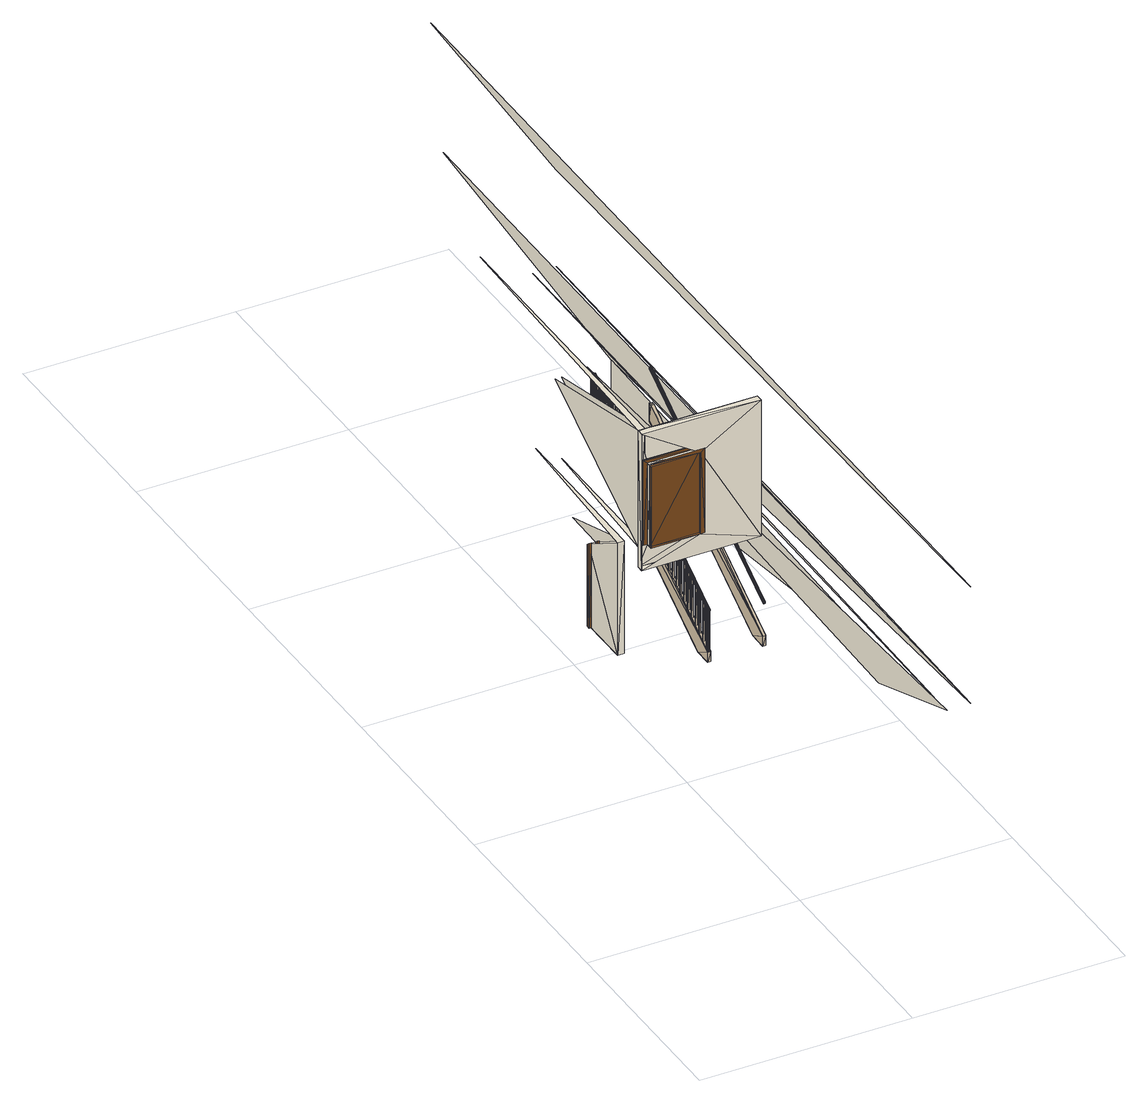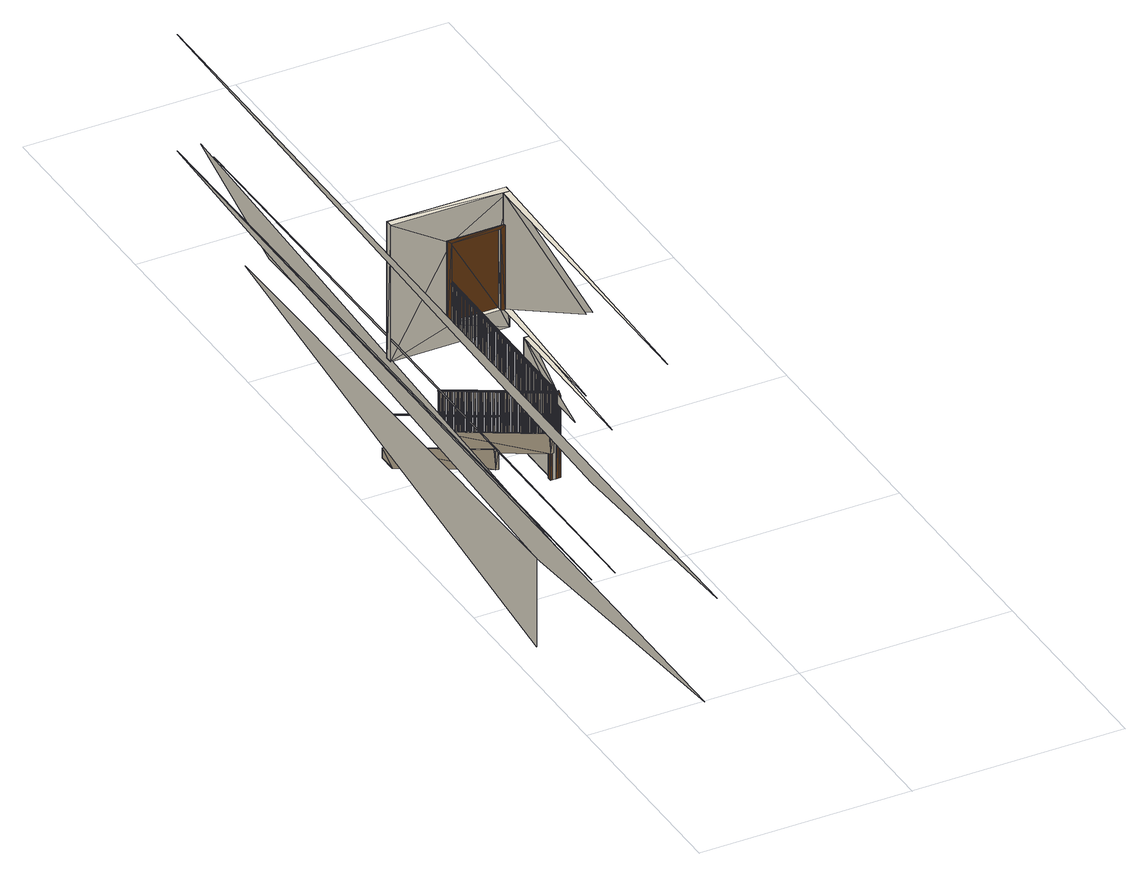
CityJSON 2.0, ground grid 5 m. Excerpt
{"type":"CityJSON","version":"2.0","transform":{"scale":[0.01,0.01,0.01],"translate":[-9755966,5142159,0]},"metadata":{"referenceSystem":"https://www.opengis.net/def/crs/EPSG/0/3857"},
"CityObjects":{
"building1":{"type":"Building","attributes":{"name":"IfcBuilding","ifc_type":"IfcBuilding","gis_class":"CityModel.Building","B2GM.source_standard":"ISO 19166 B2GM","B2GM.mapping_stage":"EM","Pset_BuildingCommon.NumberOfStoreys":"4","PSet_Revit_Other.Project Issue Date":"Issue Date","PSet_Revit_Other.Project Status":"Project Status","PSet_Revit_Other.Client Name":"Owner","PSet_Revit_Other.Project Address":"Enter address here","PSet_Revit_Other.Project Name":"Duplex Apartment","PSet_Revit_Other.Project Number":"0001","PSet_Revit_Other.Category Description":"Duplex","PSet_Revit_Other.Category Code":"11-16 21 11","PD_logic.admin_district":"Chicago","PD_logic.usage":"residential","Pset_StairCommon.Reference":"STAIR:RESIDENTIAL - 200MM MAX RISER 250MM TREAD","Pset_StairCommon.NumberOfRiser":"16","Pset_StairCommon.NumberOfTreads":"15","Pset_StairCommon.RiserHeight":"0.1937500000000122","Pset_StairCommon.TreadLength":"0.25","Pset_StairCommon.IsExternal":"False","PSet_Revit_Dimensions.Width":"1.0","PSet_Revit_Dimensions.Desired Number of Risers":"16","PSet_Revit_Dimensions.Actual Number of Risers":"16","PSet_Revit_Dimensions.Actual Riser Height":"0.1937500000000122","PSet_Revit_Dimensions.Actual Tread Depth":"0.25","PSet_Revit_Constraints.Base Level":"Level 1","PSet_Revit_Constraints.Base Offset":"0.0","PSet_Revit_Constraints.Top Level":"Level 2","PSet_Revit_Constraints.Top Offset":"0.0","PSet_Revit_Graphics.Up text":"UP","PSet_Revit_Graphics.Down text":"DN","PSet_Revit_Graphics.Up label":"True","PSet_Revit_Graphics.Up arrow":"True","PSet_Revit_Graphics.Down label":"True","PSet_Revit_Graphics.Down arrow":"True","PSet_Revit_Graphics.Show Up arrow in all views":"False","PSet_Revit_Other.InstallationDate":"InstallationDate","PSet_Revit_Other.SerialNumber":"SerialNumber"},"children":["building1-1","building1-2","building1-3","building1-4"],"geometry":[{"type":"MultiSurface","lod":"3","boundaries":[[[0,1,2]],[[3,0,2]],[[4,5,2]],[[2,6,3]],[[7,5,4]],[[6,8,3]],[[9,10,11]],[[12,10,9]],[[6,9,11]],[[10,13,11]],[[14,10,12]],[[15,16,17]],[[18,19,20]],[[14,13,10]],[[21,16,15]],[[6,11,8]],[[17,16,8]],[[11,13,8]],[[6,17,8]],[[22,19,18]],[[8,14,6]],[[13,14,8]],[[20,23,18]],[[8,24,3]],[[18,23,25]],[[7,26,5]],[[22,18,27]],[[2,28,6]],[[29,30,31]],[[32,12,9]],[[21,33,16]],[[31,30,34]],[[35,30,29]],[[30,35,36]],[[34,30,36]],[[37,21,15]],[[38,17,6]],[[19,22,39]],[[23,34,36]],[[12,40,14]],[[35,29,25]],[[36,35,25]],[[25,23,36]],[[18,25,27]],[[25,29,23]],[[19,41,20]],[[14,40,6]],[[25,42,23]],[[4,2,43]],[[23,42,44]],[[39,45,19]],[[22,27,39]],[[25,23,39]],[[5,46,2]],[[27,25,39]],[[39,47,48]],[[49,2,1]],[[39,27,47]],[[48,47,50]],[[47,27,51]],[[50,47,51]],[[52,0,3]],[[7,4,53]],[[54,50,51]],[[27,39,55]],[[51,27,55]],[[55,39,54]],[[54,51,55]],[[15,17,38]],[[56,33,21]],[[9,6,28]],[[28,38,6]],[[8,16,24]],[[24,57,3]],[[58,28,2]],[[37,15,38]],[[56,21,37]],[[16,33,24]],[[38,59,60]],[[6,40,28]],[[12,61,40]],[[9,28,32]],[[61,12,32]],[[33,56,38]],[[49,1,38]],[[38,56,37]],[[33,38,28]],[[62,33,38]],[[24,33,28]],[[60,62,38]],[[28,63,24]],[[40,63,28]],[[57,52,3]],[[63,64,24]],[[40,64,63]],[[28,24,65]],[[61,64,40]],[[32,28,65]],[[24,64,65]],[[65,61,32]],[[64,61,65]],[[33,0,52]],[[28,57,24]],[[38,33,52]],[[58,2,49]],[[38,52,49]],[[28,58,57]],[[52,58,49]],[[57,58,52]],[[66,67,68]],[[69,70,71]],[[72,73,74]],[[75,76,77]],[[76,78,72]],[[79,80,81]]],"semantics":{"surfaces":[{"type":"WallSurface"},{"type":"Door"}],"values":[0,0,0,0,0,0,1,1,1,1,1,1,0,1,1,1,0,1,0,0,1,1,0,0,0,0,0,0,1,1,1,1,1,1,1,1,0,0,1,1,1,1,1,0,1,0,1,1,0,1,0,0,0,0,0,1,0,1,1,1,1,0,0,1,1,1,1,1,1,1,1,0,0,0,0,1,1,0,1,1,1,1,1,1,0,1,0,1,0,1,1,1,0,1,1,1,1,1,1,1,1,0,0,0,0,0,0,0,0,0,0,0,0,0,0]}}]},
"building1-1":{"type":"BuildingInstallation","attributes":{"name":"IfcRailing","ifc_type":"IfcRailing","gis_class":"BuildingInstallation","Pset_RailingCommon.Reference":"RAILING:1100MM GUARD RAIL","Pset_RailingCommon.IsExternal":"False","Pset_RailingCommon.Height":"1.1","PSet_Revit_Dimensions.Length":"8.334","PSet_Revit_Constraints.Base Offset":"0.0","PSet_Revit_Other.InstallationDate":"InstallationDate","PSet_Revit_Other.SerialNumber":"SerialNumber","PSet_Revit_Other.WarrantyStartDate":"WarrantyStartDate","PSet_Revit_Other.BarCode":"BarCode","PSet_Revit_Other.AssetIdentifier":"AssetIdentifier","PSet_Revit_Other.TagNumber":"TagNumber","PSet_Revit_Phasing.Phase Created":"New Construction","PSet_Revit_Type_Construction.Railing Height":"1.1","PSet_Revit_Type_Construction.Baluster Offset":"-0.025","PSet_Revit_Type_Construction.Use Landing Height Adjustment":"0","PSet_Revit_Type_Construction.Landing Height Adjustment":"0.0","PSet_Revit_Type_Construction.Angled Joins":"0","PSet_Revit_Type_Construction.Tangent Joins":"2","PSet_Revit_Type_Construction.Rail Connections":"0","PSet_Revit_Type_Identity Data.Manufacturer":"Manufacturer","PSet_Revit_Type_Other.AccessibilityPerformance":"AccessibilityPerformance","PSet_Revit_Type_Other.CodePerformance":"CodePerformance","PSet_Revit_Type_Other.Color":"Color","PSet_Revit_Type_Other.Constituents":"Constituents","PSet_Revit_Type_Other.Features":"Features","PSet_Revit_Type_Other.Finish":"Finish","PSet_Revit_Type_Other.Grade":"Grade","PSet_Revit_Type_Other.Material":"Material","PSet_Revit_Type_Other.ModelReference":"ModelReference","PSet_Revit_Type_Other.NominalHeight":"NominalHeight","PSet_Revit_Type_Other.NominalLength":"NominalLength","PSet_Revit_Type_Other.NominalWidth":"NominalWidth","PSet_Revit_Type_Other.ProductionYear":"ProductionYear","PSet_Revit_Type_Other.Reference":"Reference","PSet_Revit_Type_Other.Shape":"Shape","PSet_Revit_Type_Other.Size":"Size","PSet_Revit_Type_Other.SustainabilityPerformance":"SustainabilityPerformance"},"parents":["building1"],"geometry":[{"type":"MultiSurface","lod":"2","boundaries":[[[82,83,84]],[[83,85,84]],[[84,82,86]],[[82,87,86]],[[88,89,87]],[[89,86,87]],[[83,88,89]],[[85,83,89]],[[86,89,84]],[[84,89,85]],[[82,87,83]],[[87,88,83]],[[90,91,92]],[[91,93,92]],[[92,90,94]],[[90,95,94]],[[96,97,95]],[[97,94,95]],[[91,96,97]],[[93,91,97]],[[92,94,97]],[[92,97,93]],[[90,95,91]],[[95,96,91]],[[98,99,100]],[[99,101,100]],[[100,98,102]],[[98,103,102]],[[104,105,103]],[[105,102,103]],[[99,104,105]],[[101,99,105]],[[102,105,100]],[[100,105,101]],[[98,103,99]],[[103,104,99]],[[106,107,108]],[[107,109,108]],[[108,106,110]],[[106,111,110]],[[112,113,111]],[[113,110,111]],[[107,112,113]],[[109,107,113]],[[108,110,113]],[[108,113,109]],[[106,111,107]],[[111,112,107]],[[114,115,116]],[[115,117,116]],[[116,114,118]],[[114,119,118]],[[120,121,119]],[[121,118,119]],[[115,120,121]],[[117,115,121]],[[118,121,116]],[[116,121,117]],[[114,119,115]],[[119,120,115]],[[122,123,124]],[[123,125,124]],[[124,122,126]],[[122,127,126]],[[128,129,127]],[[129,126,127]],[[123,128,129]],[[125,123,129]],[[126,129,124]],[[124,129,125]],[[122,127,123]],[[127,128,123]],[[130,131,132]],[[131,133,132]],[[132,130,134]],[[130,135,134]],[[136,137,135]],[[137,134,135]],[[131,136,137]],[[133,131,137]],[[134,137,132]],[[132,137,133]],[[130,135,131]],[[135,136,131]],[[138,139,140]],[[139,141,140]],[[140,138,142]],[[138,143,142]],[[144,145,143]],[[145,142,143]],[[139,144,145]],[[141,139,145]],[[142,145,140]],[[140,145,141]],[[138,143,139]],[[143,144,139]],[[146,147,148]],[[147,149,148]],[[148,146,150]],[[146,151,150]],[[152,153,151]],[[153,150,151]],[[147,152,153]],[[149,147,153]],[[148,150,153]],[[148,153,149]],[[146,151,147]],[[151,152,147]],[[154,155,156]],[[155,157,156]],[[156,154,158]],[[154,159,158]],[[160,161,159]],[[161,158,159]],[[155,160,161]],[[157,155,161]],[[156,158,161]],[[156,161,157]],[[154,159,155]],[[159,160,155]],[[162,163,164]],[[163,165,164]],[[164,162,166]],[[162,167,166]],[[168,169,167]],[[169,166,167]],[[163,168,169]],[[165,163,169]],[[166,169,164]],[[164,169,165]],[[162,167,163]],[[167,168,163]],[[170,171,172]],[[171,173,172]],[[172,170,174]],[[170,175,174]],[[176,177,175]],[[177,174,175]],[[171,176,177]],[[173,171,177]],[[174,177,172]],[[172,177,173]],[[170,175,171]],[[175,176,171]],[[178,179,180]],[[179,181,180]],[[180,178,182]],[[178,183,182]],[[184,185,183]],[[185,182,183]],[[179,184,185]],[[181,179,185]],[[180,182,185]],[[180,185,181]],[[178,183,179]],[[183,184,179]],[[186,187,188]],[[187,189,188]],[[188,186,190]],[[186,191,190]],[[192,193,191]],[[193,190,191]],[[187,192,193]],[[189,187,193]],[[188,190,193]],[[188,193,189]],[[186,191,187]],[[191,192,187]],[[194,195,196]],[[195,197,196]],[[196,194,198]],[[194,199,198]],[[200,201,199]],[[201,198,199]],[[195,200,201]],[[197,195,201]],[[198,201,196]],[[196,201,197]],[[194,199,195]],[[199,200,195]],[[202,203,204]],[[203,205,204]],[[204,202,206]],[[202,207,206]],[[208,209,207]],[[209,206,207]],[[203,208,209]],[[205,203,209]],[[206,209,204]],[[204,209,205]],[[202,207,203]],[[207,208,203]],[[210,211,212]],[[211,213,212]],[[212,210,214]],[[210,215,214]],[[216,217,215]],[[217,214,215]],[[211,216,217]],[[213,211,217]],[[214,217,212]],[[212,217,213]],[[210,215,211]],[[215,216,211]],[[218,219,220]],[[219,221,220]],[[220,218,222]],[[218,223,222]],[[224,225,223]],[[225,222,223]],[[219,224,225]],[[221,219,225]],[[220,222,221]],[[222,225,221]],[[218,223,219]],[[223,224,219]],[[226,227,228]],[[227,229,228]],[[228,226,230]],[[226,231,230]],[[232,233,231]],[[233,230,231]],[[227,232,233]],[[229,227,233]],[[230,233,228]],[[228,233,229]],[[226,231,227]],[[231,232,227]],[[234,235,236]],[[235,237,236]],[[236,234,238]],[[234,239,238]],[[240,241,239]],[[241,238,239]],[[235,240,241]],[[237,235,241]],[[238,241,236]],[[236,241,237]],[[234,239,235]],[[239,240,235]],[[242,243,244]],[[243,245,244]],[[244,242,246]],[[242,247,246]],[[248,249,247]],[[249,246,247]],[[243,248,249]],[[245,243,249]],[[246,249,244]],[[244,249,245]],[[242,247,243]],[[247,248,243]],[[250,251,252]],[[251,253,252]],[[252,250,254]],[[250,255,254]],[[256,257,255]],[[257,254,255]],[[251,256,257]],[[253,251,257]],[[254,257,252]],[[252,257,253]],[[250,255,251]],[[255,256,251]],[[258,259,260]],[[259,261,260]],[[260,258,262]],[[258,263,262]],[[263,264,262]],[[264,265,262]],[[259,264,265]],[[261,259,265]],[[262,265,260]],[[260,265,261]],[[258,263,259]],[[263,264,259]],[[266,267,268]],[[267,269,268]],[[268,266,270]],[[266,271,270]],[[272,273,271]],[[273,270,271]],[[267,272,273]],[[269,267,273]],[[270,273,268]],[[268,273,269]],[[266,271,267]],[[271,272,267]],[[274,275,276]],[[275,277,276]],[[276,274,278]],[[274,279,278]],[[280,281,279]],[[281,278,279]],[[275,280,281]],[[277,275,281]],[[278,281,276]],[[276,281,277]],[[274,279,275]],[[279,280,275]],[[282,283,284]],[[283,285,284]],[[284,282,286]],[[282,287,286]],[[288,289,287]],[[289,286,287]],[[283,288,289]],[[285,283,289]],[[286,289,284]],[[284,289,285]],[[282,287,283]],[[287,288,283]],[[290,291,292]],[[291,293,292]],[[292,290,294]],[[290,295,294]],[[296,297,295]],[[297,294,295]],[[291,296,297]],[[293,291,297]],[[292,294,293]],[[294,297,293]],[[290,295,291]],[[295,296,291]],[[298,299,300]],[[299,301,300]],[[300,298,302]],[[298,303,302]],[[304,305,303]],[[305,302,303]],[[299,304,305]],[[301,299,305]],[[302,305,300]],[[300,305,301]],[[298,303,299]],[[303,304,299]],[[306,307,308]],[[307,309,308]],[[310,311,309]],[[311,307,309]],[[310,312,313]],[[311,310,313]],[[312,313,308]],[[313,306,308]],[[310,312,309]],[[312,308,309]],[[313,306,311]],[[306,307,311]],[[314,315,316]],[[315,317,316]],[[318,319,317]],[[319,315,317]],[[318,320,321]],[[319,318,321]],[[320,321,316]],[[321,314,316]],[[318,320,317]],[[320,316,317]],[[319,321,315]],[[321,314,315]],[[322,323,324]],[[323,325,324]],[[326,327,325]],[[327,323,325]],[[326,328,329]],[[327,326,329]],[[328,329,324]],[[329,322,324]],[[326,328,325]],[[328,324,325]],[[327,329,323]],[[329,322,323]],[[330,331,332]],[[331,333,332]],[[334,335,333]],[[335,331,333]],[[334,336,337]],[[335,334,337]],[[336,337,332]],[[337,330,332]],[[334,336,333]],[[336,332,333]],[[335,337,331]],[[337,330,331]],[[338,339,340]],[[339,341,340]],[[342,343,341]],[[343,339,341]],[[342,344,345]],[[343,342,345]],[[344,345,340]],[[345,338,340]],[[342,344,341]],[[344,340,341]],[[343,345,339]],[[345,338,339]],[[346,347,348]],[[347,349,348]],[[350,351,349]],[[351,347,349]],[[350,352,353]],[[351,350,353]],[[352,353,348]],[[353,346,348]],[[350,352,349]],[[352,348,349]],[[351,353,347]],[[353,346,347]],[[354,355,356]],[[355,357,356]],[[358,359,357]],[[359,355,357]],[[358,360,361]],[[359,358,361]],[[360,361,356]],[[361,354,356]],[[358,360,357]],[[360,356,357]],[[359,361,355]],[[361,354,355]],[[362,363,364]],[[363,365,364]],[[366,367,365]],[[367,363,365]],[[366,368,369]],[[367,366,369]],[[368,369,364]],[[369,362,364]],[[366,368,365]],[[368,364,365]],[[367,369,363]],[[369,362,363]],[[370,371,372]],[[371,373,372]],[[374,375,373]],[[375,371,373]],[[374,376,377]],[[375,374,377]],[[376,377,372]],[[377,370,372]],[[374,376,373]],[[376,372,373]],[[375,377,371]],[[377,370,371]],[[378,379,380]],[[379,381,380]],[[382,383,381]],[[383,379,381]],[[382,384,385]],[[383,382,385]],[[384,385,380]],[[385,378,380]],[[382,384,381]],[[384,380,381]],[[383,385,379]],[[385,378,379]],[[386,387,388]],[[387,389,388]],[[390,391,389]],[[391,387,389]],[[390,392,393]],[[391,390,393]],[[392,393,388]],[[393,386,388]],[[390,392,389]],[[392,388,389]],[[391,393,387]],[[393,386,387]],[[394,395,396]],[[395,397,396]],[[398,399,397]],[[399,395,397]],[[398,400,401]],[[399,398,401]],[[400,401,396]],[[401,394,396]],[[398,400,397]],[[400,396,397]],[[399,401,395]],[[401,394,395]],[[402,403,404]],[[403,405,404]],[[406,407,405]],[[407,403,405]],[[406,408,409]],[[407,406,409]],[[408,409,404]],[[409,402,404]],[[406,408,405]],[[408,404,405]],[[407,409,403]],[[409,402,403]],[[410,411,412]],[[411,413,412]],[[414,415,413]],[[415,411,413]],[[416,415,417]],[[415,414,417]],[[417,416,412]],[[416,410,412]],[[414,417,413]],[[417,412,413]],[[415,416,411]],[[416,410,411]],[[418,419,420]],[[419,421,420]],[[422,423,421]],[[423,419,421]],[[422,424,425]],[[423,422,425]],[[424,425,420]],[[425,418,420]],[[422,424,421]],[[424,420,421]],[[423,425,419]],[[425,418,419]],[[426,427,428]],[[427,429,428]],[[430,431,429]],[[431,427,429]],[[430,432,433]],[[431,430,433]],[[432,433,428]],[[433,426,428]],[[430,432,429]],[[432,428,429]],[[431,433,427]],[[433,426,427]],[[434,435,436]],[[435,437,436]],[[438,439,437]],[[439,435,437]],[[438,440,441]],[[439,438,441]],[[440,441,436]],[[441,434,436]],[[438,440,437]],[[440,436,437]],[[439,441,435]],[[441,434,435]],[[442,443,444]],[[443,445,444]],[[446,447,445]],[[447,443,445]],[[446,448,449]],[[447,446,449]],[[448,449,444]],[[449,442,444]],[[446,448,445]],[[448,444,445]],[[447,449,443]],[[449,442,443]],[[450,451,452]],[[451,453,452]],[[454,455,453]],[[455,451,453]],[[454,456,457]],[[455,454,457]],[[456,457,452]],[[457,450,452]],[[454,456,453]],[[456,452,453]],[[455,457,451]],[[457,450,451]],[[458,459,460]],[[459,461,460]],[[462,463,461]],[[463,459,461]],[[462,464,465]],[[463,462,465]],[[464,465,460]],[[465,458,460]],[[462,464,461]],[[464,460,461]],[[463,465,459]],[[465,458,459]],[[466,467,468]],[[467,469,468]],[[470,471,469]],[[471,467,469]],[[470,472,473]],[[471,470,473]],[[472,473,468]],[[473,466,468]],[[470,472,469]],[[472,468,469]],[[471,473,467]],[[473,466,467]],[[474,475,476]],[[475,477,476]],[[478,479,477]],[[479,475,477]],[[478,480,481]],[[479,478,481]],[[480,481,476]],[[481,474,476]],[[478,480,477]],[[480,476,477]],[[479,481,475]],[[481,474,475]],[[482,483,484]],[[483,485,484]],[[486,487,485]],[[487,483,485]],[[486,488,489]],[[487,486,489]],[[488,489,484]],[[489,482,484]],[[486,488,485]],[[488,484,485]],[[487,489,483]],[[489,482,483]],[[490,491,492]],[[491,493,492]],[[494,495,493]],[[495,491,493]],[[494,496,497]],[[495,494,497]],[[496,497,492]],[[497,490,492]],[[494,496,493]],[[496,492,493]],[[495,497,491]],[[497,490,491]],[[498,499,500]],[[499,501,500]],[[502,503,501]],[[503,499,501]],[[502,504,505]],[[503,502,505]],[[504,505,500]],[[505,498,500]],[[502,504,501]],[[504,500,501]],[[503,505,499]],[[505,498,499]],[[506,507,508]],[[507,509,508]],[[510,511,509]],[[511,507,509]],[[510,512,513]],[[511,510,513]],[[512,513,508]],[[513,506,508]],[[510,512,509]],[[512,508,509]],[[511,513,507]],[[513,506,507]],[[514,515,516]],[[515,517,516]],[[518,519,517]],[[519,515,517]],[[518,520,521]],[[519,518,521]],[[520,521,516]],[[521,514,516]],[[518,520,517]],[[520,516,517]],[[519,521,515]],[[521,514,515]],[[522,523,524]],[[523,525,524]],[[526,527,525]],[[527,523,525]],[[526,528,529]],[[527,526,529]],[[528,529,524]],[[529,522,524]],[[526,528,525]],[[528,524,525]],[[527,529,523]],[[529,522,523]],[[530,531,532]],[[531,533,532]],[[534,535,533]],[[535,531,533]],[[534,536,537]],[[535,534,537]],[[536,537,532]],[[537,530,532]],[[534,536,533]],[[536,532,533]],[[535,537,531]],[[537,530,531]],[[538,539,540]],[[539,541,540]],[[542,543,541]],[[543,539,541]],[[542,544,545]],[[543,542,545]],[[544,545,540]],[[545,538,540]],[[542,544,541]],[[544,540,541]],[[543,545,539]],[[545,538,539]],[[546,547,548]],[[547,549,548]],[[550,548,549]],[[551,550,549]],[[552,553,546]],[[553,547,546]],[[554,555,556]],[[555,557,556]],[[556,557,558]],[[557,559,558]],[[555,554,551]],[[554,550,551]],[[558,559,560]],[[559,561,560]],[[562,560,561]],[[563,562,561]],[[564,565,552]],[[565,553,552]],[[565,564,563]],[[564,562,563]],[[565,553,563]],[[561,563,559]],[[563,553,559]],[[553,547,551]],[[547,549,551]],[[559,553,557]],[[553,551,557]],[[557,551,555]],[[564,552,562]],[[560,562,558]],[[562,552,558]],[[552,546,550]],[[546,548,550]],[[558,552,556]],[[552,550,556]],[[556,550,554]],[[566,567,568]],[[567,569,568]],[[566,570,571]],[[567,566,571]],[[572,573,574]],[[575,572,574]],[[569,574,573]],[[568,569,573]],[[576,577,578]],[[577,579,578]],[[577,576,575]],[[576,572,575]],[[578,579,580]],[[579,581,580]],[[570,580,581]],[[571,570,581]],[[577,579,575]],[[575,579,569]],[[574,575,569]],[[581,571,567]],[[579,581,567]],[[569,579,567]],[[576,578,572]],[[572,578,568]],[[573,572,568]],[[580,570,566]],[[578,580,566]],[[568,578,566]],[[582,583,584]],[[583,585,584]],[[584,585,586]],[[585,587,586]],[[582,588,589]],[[583,582,589]],[[590,591,592]],[[593,590,592]],[[587,592,591]],[[586,587,591]],[[594,595,596]],[[595,597,596]],[[596,597,598]],[[597,599,598]],[[595,594,593]],[[594,590,593]],[[598,599,588]],[[599,589,588]],[[595,597,593]],[[593,597,599]],[[599,589,587]],[[593,599,587]],[[592,593,587]],[[585,587,583]],[[587,589,583]],[[594,596,590]],[[590,596,598]],[[598,588,586]],[[591,590,586]],[[590,598,586]],[[584,586,582]],[[586,588,582]],[[600,601,602]],[[601,603,602]],[[600,604,605]],[[601,600,605]],[[606,607,608]],[[607,609,608]],[[610,608,609]],[[611,610,609]],[[603,607,606]],[[602,603,606]],[[612,613,614]],[[613,615,614]],[[614,615,616]],[[615,617,616]],[[613,612,611]],[[612,610,611]],[[616,617,618]],[[617,619,618]],[[604,618,619]],[[605,604,619]],[[601,603,605]],[[619,605,617]],[[603,607,611]],[[607,609,611]],[[605,603,611]],[[617,605,611]],[[617,611,615]],[[615,611,613]],[[600,602,604]],[[618,604,616]],[[602,606,610]],[[606,608,610]],[[604,602,610]],[[616,604,610]],[[616,610,614]],[[614,610,612]],[[620,621,622]],[[623,620,622]],[[620,623,624]],[[623,625,624]],[[626,624,627]],[[624,625,627]],[[627,628,626]],[[626,628,629]],[[630,631,632]],[[632,631,633]],[[631,629,633]],[[633,629,628]],[[634,630,632]],[[635,634,636]],[[636,634,632]],[[636,637,635]],[[637,638,635]],[[638,637,639]],[[637,640,639]],[[641,639,640]],[[622,641,640]],[[621,641,622]],[[627,633,623]],[[633,632,622]],[[623,633,622]],[[632,636,622]],[[622,636,637]],[[624,629,620]],[[629,630,620]],[[630,634,621]],[[620,630,621]],[[634,635,639]],[[621,634,639]],[[642,643,644]],[[643,645,644]],[[645,646,647]],[[644,645,647]],[[646,648,649]],[[647,646,649]],[[648,650,651]],[[650,652,651]],[[652,653,651]],[[649,648,651]],[[654,649,655]],[[656,651,657]],[[657,651,654]],[[653,656,658]],[[659,649,654]],[[658,652,653]],[[653,651,656]],[[659,654,651]],[[660,652,658]],[[661,652,660]],[[662,663,661]],[[663,652,661]],[[650,663,662]],[[648,664,662]],[[664,650,662]],[[662,648,665]],[[666,667,646]],[[665,648,667]],[[640,587,668]],[[666,645,668]],[[648,646,667]],[[640,668,645]],[[640,643,587]],[[645,666,646]],[[669,670,644]],[[644,671,669]],[[672,655,649]],[[673,672,647]],[[670,673,647]],[[642,587,671]],[[642,671,644]],[[643,587,642]],[[647,644,670]],[[649,647,672]],[[674,675,676]],[[677,674,676]],[[675,678,679]],[[676,675,679]],[[680,681,682]],[[682,681,683]],[[678,683,681]],[[679,678,681]],[[684,685,682]],[[685,680,682]],[[686,685,687]],[[687,685,684]],[[688,689,690]],[[690,689,691]],[[691,689,687]],[[689,686,687]],[[692,693,694]],[[693,695,694]],[[695,694,690]],[[694,688,690]],[[696,693,692]],[[697,696,692]],[[698,699,666]],[[699,700,666]],[[666,700,697]],[[700,696,697]],[[581,579,565]],[[565,579,553]],[[698,581,565]],[[699,698,565]],[[553,579,701]],[[579,702,701]],[[574,703,555]],[[557,574,555]],[[704,705,555]],[[705,703,555]],[[706,707,708]],[[708,707,709]],[[704,706,705]],[[705,706,708]],[[707,674,709]],[[709,674,677]],[[702,574,701]],[[701,574,557]],[[710,711,712]],[[713,714,715]],[[711,716,712]],[[716,713,712]],[[715,717,718]],[[713,715,718]],[[719,712,720]],[[721,720,722]],[[718,723,724]],[[724,725,722]],[[712,713,722]],[[713,718,722]],[[720,712,722]],[[718,724,722]],[[715,675,714]],[[675,674,714]],[[678,675,715]],[[717,718,682]],[[683,717,682]],[[717,683,715]],[[683,678,715]],[[718,723,684]],[[682,718,684]],[[684,723,687]],[[723,724,687]],[[724,725,690]],[[691,724,690]],[[725,722,695]],[[690,725,695]],[[693,695,722]],[[721,696,722]],[[696,693,722]],[[687,724,691]],[[721,696,720]],[[696,700,720]],[[700,699,720]],[[565,719,699]],[[719,720,699]],[[553,712,565]],[[712,719,565]],[[701,712,553]],[[555,711,557]],[[711,710,557]],[[704,716,555]],[[716,711,555]],[[706,707,713]],[[716,704,713]],[[704,706,713]],[[713,707,714]],[[707,674,714]],[[557,710,701]],[[710,712,701]],[[677,676,655]],[[655,676,654]],[[676,679,654]],[[656,657,680]],[[680,657,681]],[[679,681,654]],[[654,681,657]],[[658,656,685]],[[685,656,680]],[[660,658,686]],[[686,658,685]],[[661,660,688]],[[688,660,689]],[[689,660,686]],[[694,692,662]],[[662,661,694]],[[694,661,688]],[[662,692,665]],[[692,697,665]],[[666,697,667]],[[667,697,665]],[[668,587,581]],[[581,587,579]],[[666,668,698]],[[698,668,581]],[[579,587,702]],[[671,669,574]],[[574,669,703]],[[669,670,703]],[[703,670,705]],[[709,708,672]],[[672,708,673]],[[708,705,673]],[[673,705,670]],[[655,677,672]],[[677,709,672]],[[587,671,702]],[[702,671,574]]]}]},
"building1-2":{"type":"BuildingInstallation","attributes":{"name":"IfcMember","ifc_type":"IfcMember","gis_class":"BuildingInstallation"},"parents":["building1"],"geometry":[{"type":"MultiSurface","lod":"2","boundaries":[[[726,727,728]],[[728,727,729]],[[727,730,729]],[[729,730,731]],[[730,732,731]],[[731,732,733]],[[732,734,733]],[[733,734,735]],[[734,736,735]],[[735,736,737]],[[736,726,737]],[[737,726,728]],[[736,727,726]],[[736,730,727]],[[736,734,730]],[[734,732,730]],[[737,728,729]],[[737,729,731]],[[737,731,735]],[[735,731,733]]]}]},
"building1-3":{"type":"BuildingInstallation","attributes":{"name":"IfcRailing","ifc_type":"IfcRailing","gis_class":"BuildingInstallation","Pset_RailingCommon.Reference":"RAILING:900MM HANDRAIL ONLY","Pset_RailingCommon.IsExternal":"False","Pset_RailingCommon.Height":"0.8999999999999999","PSet_Revit_Dimensions.Length":"4.744","PSet_Revit_Constraints.Base Offset":"0.0","PSet_Revit_Other.InstallationDate":"InstallationDate","PSet_Revit_Other.SerialNumber":"SerialNumber","PSet_Revit_Other.WarrantyStartDate":"WarrantyStartDate","PSet_Revit_Other.BarCode":"BarCode","PSet_Revit_Other.AssetIdentifier":"AssetIdentifier","PSet_Revit_Other.TagNumber":"TagNumber","PSet_Revit_Phasing.Phase Created":"New Construction","PSet_Revit_Type_Construction.Railing Height":"0.8999999999999999","PSet_Revit_Type_Construction.Baluster Offset":"-0.025","PSet_Revit_Type_Construction.Use Landing Height Adjustment":"0","PSet_Revit_Type_Construction.Landing Height Adjustment":"0.0","PSet_Revit_Type_Construction.Angled Joins":"0","PSet_Revit_Type_Construction.Tangent Joins":"2","PSet_Revit_Type_Construction.Rail Connections":"0","PSet_Revit_Type_Identity Data.Manufacturer":"Manufacturer","PSet_Revit_Type_Other.AccessibilityPerformance":"AccessibilityPerformance","PSet_Revit_Type_Other.CodePerformance":"CodePerformance","PSet_Revit_Type_Other.Color":"Color","PSet_Revit_Type_Other.Constituents":"Constituents","PSet_Revit_Type_Other.Features":"Features","PSet_Revit_Type_Other.Finish":"Finish","PSet_Revit_Type_Other.Grade":"Grade","PSet_Revit_Type_Other.Material":"Material","PSet_Revit_Type_Other.ModelReference":"ModelReference","PSet_Revit_Type_Other.NominalHeight":"NominalHeight","PSet_Revit_Type_Other.NominalLength":"NominalLength","PSet_Revit_Type_Other.NominalWidth":"NominalWidth","PSet_Revit_Type_Other.ProductionYear":"ProductionYear","PSet_Revit_Type_Other.Reference":"Reference","PSet_Revit_Type_Other.Shape":"Shape","PSet_Revit_Type_Other.Size":"Size","PSet_Revit_Type_Other.SustainabilityPerformance":"SustainabilityPerformance"},"parents":["building1"],"geometry":[{"type":"MultiSurface","lod":"2","boundaries":[[[738,739,740]],[[739,741,740]],[[741,742,743]],[[740,741,743]],[[742,744,745]],[[743,742,745]],[[744,746,747]],[[745,744,747]],[[746,748,749]],[[748,750,749]],[[750,751,749]],[[747,746,749]],[[752,753,754]],[[753,755,754]],[[755,756,757]],[[754,755,757]],[[756,758,759]],[[757,756,759]],[[758,760,761]],[[760,762,761]],[[762,763,761]],[[759,758,761]],[[764,742,756]],[[741,765,753]],[[755,765,741]],[[755,742,764]],[[744,756,742]],[[741,753,739]],[[742,755,741]],[[752,738,739]],[[753,752,739]],[[754,740,766]],[[752,766,767]],[[754,757,743]],[[738,752,767]],[[743,740,754]],[[767,766,740]],[[745,743,757]],[[759,747,757]],[[761,747,759]],[[761,768,769]],[[751,769,768]],[[751,768,763]],[[747,745,757]],[[749,761,769]],[[747,761,749]],[[750,751,762]],[[750,762,770]],[[748,750,770]],[[760,771,748]],[[770,760,748]],[[771,758,746]],[[746,748,771]],[[746,756,744]],[[758,756,746]],[[751,763,762]]]}]},
"building1-4":{"type":"BuildingInstallation","attributes":{"name":"IfcMember","ifc_type":"IfcMember","gis_class":"BuildingInstallation"},"parents":["building1"],"geometry":[{"type":"MultiSurface","lod":"2","boundaries":[[[772,773,774]],[[774,773,775]],[[773,776,775]],[[775,776,777]],[[776,778,777]],[[777,778,779]],[[778,780,779]],[[779,780,781]],[[780,782,781]],[[781,782,783]],[[782,772,783]],[[783,772,774]],[[782,773,772]],[[782,776,773]],[[782,780,776]],[[780,778,776]],[[783,774,775]],[[783,775,777]],[[783,777,781]],[[781,777,779]]]}]}
},
"vertices":[
[106,899,261],[106,899,600],[106,916,600],[106,916,261],[106,916,310],[122,916,600],[128,916,513],[122,916,310],[128,916,310],[118,916,521],[118,919,310],[118,916,310],[118,919,521],[128,919,310],[128,919,513],[128,906,513],[128,899,310],[128,899,513],[97,990,0],[113,990,280],[97,990,280],[128,906,310],[113,990,0],[97,1117,203],[244,916,310],[97,1117,0],[122,1284,513],[113,1117,0],[244,916,513],[93,1117,203],[93,1107,0],[93,1107,211],[254,916,521],[244,899,310],[97,1107,211],[93,1117,0],[97,1107,0],[244,906,513],[244,899,513],[113,1117,203],[244,919,513],[113,1383,280],[104,1117,0],[106,1284,513],[104,1117,203],[113,1220,203],[122,1646,600],[113,1107,0],[113,1107,211],[386,899,600],[117,1107,211],[117,1107,0],[386,899,261],[122,1284,310],[117,1117,203],[117,1117,0],[244,906,310],[386,916,261],[386,916,600],[118,899,521],[254,899,521],[254,919,521],[254,899,310],[244,919,310],[254,919,310],[254,916,310],[386,377,201],[386,74,310],[386,1670,230],[386,1913,320],[386,130,310],[386,885,320],[442,74,310],[442,1913,320],[442,885,320],[442,1670,10],[442,1670,230],[442,377,201],[442,2414,310],[442,1913,561],[442,2470,600],[442,74,600],
[248,927,310],[245,927,310],[248,927,416],[245,927,416],[248,924,416],[248,924,310],[245,924,310],[245,924,416],[248,944,310],[245,944,310],[248,944,416],[245,944,416],[248,940,416],[248,940,310],[245,940,310],[245,940,416],[248,961,310],[245,961,310],[248,961,416],[245,961,416],[248,957,416],[248,957,310],[245,957,310],[245,957,416],[248,977,310],[245,977,310],[248,977,416],[245,977,416],[248,974,416],[248,974,310],[245,974,310],[245,974,416],[248,994,310],[245,994,310],[248,994,416],[245,994,416],[248,991,416],[248,991,310],[245,991,310],[245,991,416],[248,1011,310],[245,1011,310],[248,1011,416],[245,1011,416],[248,1008,416],[248,1008,310],[245,1008,310],[245,1008,416],[248,1028,310],[245,1028,310],[248,1028,416],[245,1028,416],[248,1025,416],[248,1025,310],[245,1025,310],[245,1025,416],[248,1045,310],[245,1045,310],[248,1045,416],[245,1045,416],[248,1041,416],[248,1041,310],[245,1041,310],[245,1041,416],[248,1062,310],[245,1062,310],[248,1062,416],[245,1062,416],[248,1058,416],[248,1058,310],[245,1058,310],[245,1058,416],[248,1078,310],[245,1078,310],[248,1078,416],[245,1078,416],[248,1075,416],[248,1075,310],[245,1075,310],[245,1075,416],[248,1095,310],[245,1095,310],[248,1095,416],[245,1095,416],[248,1092,416],[248,1092,310],[245,1092,310],[245,1092,416],[248,1112,310],[245,1112,310],[248,1112,416],[245,1112,416],[248,1109,416],[248,1109,310],[245,1109,310],[245,1109,416],[248,1129,310],[245,1129,310],[248,1129,416],[245,1129,416],[248,1126,416],[248,1126,310],[245,1126,310],[245,1126,416],[248,1146,310],[245,1146,310],[248,1146,416],[245,1146,416],[248,1142,416],[248,1142,310],[245,1142,310],[245,1142,416],[248,1163,310],[245,1163,310],[248,1163,416],[245,1163,416],[248,1159,416],[248,1159,310],[245,1159,310],[245,1159,416],[248,1179,310],[245,1179,310],[248,1179,416],[245,1179,416],[248,1176,416],[248,1176,310],[245,1176,310],[245,1176,416],[248,1196,310],[245,1196,310],[248,1196,416],[245,1196,416],[248,1193,416],[248,1193,310],[245,1193,310],[245,1193,416],[248,1213,310],[245,1213,310],[248,1213,416],[245,1213,416],[248,1210,416],[248,1210,310],[245,1210,310],[245,1210,416],[248,1230,310],[245,1230,310],[248,1230,416],[245,1230,416],[248,1226,416],[248,1226,310],[245,1226,310],[245,1226,416],[248,1247,310],[245,1247,310],[248,1247,416],[245,1247,416],[248,1243,416],[248,1243,310],[245,1243,310],[245,1243,416],[248,1263,310],[245,1263,310],[248,1263,416],[245,1263,416],[248,1260,416],[248,1260,310],[245,1260,310],[245,1260,416],[248,1280,310],[245,1280,310],[248,1280,416],[245,1280,416],[248,1277,416],[248,1277,310],[245,1277,310],[245,1277,416],[248,1297,310],[245,1297,310],[248,1297,416],[245,1297,416],[248,1294,416],[248,1294,310],[245,1294,310],[245,1294,416],[248,1314,310],[245,1314,310],[248,1314,416],[245,1314,416],[248,1311,416],[248,1311,310],[245,1311,310],[245,1311,416],[248,1331,310],[245,1331,310],[248,1331,416],[245,1331,416],[248,1327,416],[248,1327,310],[245,1327,310],[245,1327,416],[248,1348,310],[245,1348,310],[248,1348,416],[245,1348,416],[248,1344,416],[248,1344,310],[245,1344,310],[245,1344,416],[248,1364,310],[245,1364,310],[248,1364,416],[245,1364,416],[248,1361,416],[248,1361,310],[245,1361,310],[245,1361,416],[248,1381,310],[245,1381,310],[248,1381,416],[245,1381,416],[248,1378,416],[248,1378,310],[245,1378,310],[245,1378,416],[255,1373,310],[252,1373,310],[255,1373,409],[252,1373,409],[252,1377,411],[252,1377,310],[255,1377,411],[255,1377,310],[255,1356,300],[252,1356,300],[255,1356,399],[252,1356,399],[252,1360,401],[252,1360,302],[255,1360,401],[255,1360,302],[255,1340,290],[252,1340,290],[255,1340,390],[252,1340,390],[252,1343,392],[252,1343,292],[255,1343,392],[255,1343,292],[255,1323,280],[252,1323,280],[255,1323,380],[252,1323,380],[252,1326,382],[252,1326,282],[255,1326,382],[255,1326,282],[255,1306,271],[252,1306,271],[255,1306,370],[252,1306,370],[252,1309,372],[252,1309,273],[255,1309,372],[255,1309,273],[255,1289,261],[252,1289,261],[255,1289,361],[252,1289,361],[252,1292,363],[252,1292,263],[255,1292,363],[255,1292,263],[255,1272,251],[252,1272,251],[255,1272,351],[252,1272,351],[252,1276,353],[252,1276,253],[255,1276,353],[255,1276,253],[255,1255,242],[252,1255,242],[255,1255,341],[252,1255,341],[252,1259,343],[252,1259,244],[255,1259,343],[255,1259,244],[255,1239,232],[252,1239,232],[255,1239,332],[252,1239,332],[252,1242,334],[252,1242,234],[255,1242,334],[255,1242,234],[255,1222,222],[252,1222,222],[255,1222,322],[252,1222,322],[252,1225,324],[252,1225,224],[255,1225,324],[255,1225,224],[255,1205,213],[252,1205,213],[255,1205,312],[252,1205,312],[252,1208,314],[252,1208,215],[255,1208,314],[255,1208,215],[255,1188,203],[252,1188,203],[255,1188,303],[252,1188,303],[252,1191,304],[252,1191,205],[255,1191,304],[255,1191,205],[255,1171,193],[252,1171,193],[255,1171,293],[252,1171,293],[252,1175,295],[252,1175,195],[255,1175,295],[255,1175,195],[255,1154,184],[252,1154,184],[255,1154,283],[252,1154,283],[252,1158,285],[252,1158,185],[255,1158,185],[255,1158,285],[255,1138,174],[252,1138,174],[255,1138,274],[252,1138,274],[252,1141,275],[252,1141,176],[255,1141,275],[255,1141,176],[255,1121,164],[252,1121,164],[255,1121,264],[252,1121,264],[252,1124,266],[252,1124,166],[255,1124,266],[255,1124,166],[255,1104,154],[252,1104,154],[255,1104,254],[252,1104,254],[252,1107,256],[252,1107,156],[255,1107,256],[255,1107,156],[255,1087,145],[252,1087,145],[255,1087,244],[252,1087,244],[252,1091,246],[252,1091,147],[255,1091,246],[255,1091,147],[255,1070,135],[252,1070,135],[255,1070,235],[252,1070,235],[252,1074,237],[252,1074,137],[255,1074,237],[255,1074,137],[255,1054,125],[252,1054,125],[255,1054,225],[252,1054,225],[252,1057,227],[252,1057,127],[255,1057,227],[255,1057,127],[255,1037,116],[252,1037,116],[255,1037,215],[252,1037,215],[252,1040,217],[252,1040,118],[255,1040,217],[255,1040,118],[255,1020,106],[252,1020,106],[255,1020,206],[252,1020,206],[252,1023,208],[252,1023,108],[255,1023,208],[255,1023,108],[255,1003,96],[252,1003,96],[255,1003,196],[252,1003,196],[252,1006,198],[252,1006,98],[255,1006,198],[255,1006,98],[255,986,87],[252,986,87],[255,986,186],[252,986,186],[252,990,188],[252,990,89],[255,990,188],[255,990,89],[255,969,77],[252,969,77],[255,969,177],[252,969,177],[252,973,179],[252,973,79],[255,973,179],[255,973,79],[255,953,67],[252,953,67],[255,953,167],[252,953,167],[252,956,169],[252,956,69],[255,956,169],[255,956,69],[255,936,58],[252,936,58],[255,936,157],[252,936,157],[252,939,159],[252,939,60],[255,939,159],[255,939,60],[255,919,48],[252,919,48],[255,919,148],[252,919,148],[252,922,150],[252,922,50],[255,922,150],[255,922,50],[255,902,38],[252,902,38],[255,902,138],[252,902,138],[252,905,140],[252,905,40],[255,905,140],[255,905,40],[255,885,29],[252,885,29],[255,885,128],[252,885,128],[252,889,130],[252,889,30],[255,889,130],[255,889,30],[246,1387,310],[246,1387,416],[245,1387,310],[245,1387,416],[245,1388,310],[245,1388,416],[247,1387,310],[247,1387,416],[245,1389,310],[245,1389,416],[246,1389,310],[246,1389,416],[247,1389,310],[247,1389,416],[248,1389,310],[248,1389,416],[248,1388,310],[248,1388,416],[248,1387,310],[248,1387,416],[252,1389,310],[252,1389,416],[253,1389,310],[253,1389,416],[252,1388,310],[252,1388,416],[255,1388,310],[254,1389,310],[254,1389,416],[255,1388,416],[254,1387,310],[254,1387,416],[253,1387,310],[253,1387,416],[252,1387,310],[252,1387,416],[252,1384,310],[252,1384,416],[253,1384,310],[253,1384,416],[253,1385,310],[253,1385,416],[252,1383,310],[252,1383,416],[255,1383,310],[254,1384,310],[254,1384,416],[255,1383,416],[254,1383,310],[254,1383,416],[254,1382,310],[254,1382,416],[253,1382,310],[253,1382,416],[248,917,310],[248,917,416],[247,917,310],[247,917,416],[248,918,310],[248,918,416],[246,917,310],[246,917,416],[245,917,310],[245,917,416],[245,918,310],[245,918,416],[245,919,310],[245,919,416],[246,919,310],[246,919,416],[247,919,310],[247,919,416],[248,919,310],[248,919,416],[252,881,26],[252,880,26],[252,880,125],[252,881,126],[253,882,26],[253,882,126],[254,882,26],[254,882,126],[254,881,126],[254,881,26],[255,880,26],[255,881,26],[255,880,125],[255,881,126],[255,880,25],[254,879,25],[254,879,125],[253,879,125],[253,879,25],[252,879,25],[252,879,125],[252,880,25],[254,879,124],[253,879,124],[255,879,125],[251,879,125],[251,879,126],[256,879,126],[251,879,127],[256,879,127],[251,879,129],[255,879,129],[253,879,129],[254,879,129],[256,1384,419],[256,1384,418],[255,1383,420],[255,1384,419],[254,1383,420],[256,879,128],[253,1383,420],[252,1383,420],[251,1384,419],[252,879,129],[251,879,128],[251,1384,418],[251,1385,417],[251,1384,417],[252,1385,416],[255,1385,416],[255,1385,417],[254,1385,416],[256,1384,417],[256,1385,417],[244,1391,418],[244,1391,419],[256,1391,419],[256,1391,418],[244,1390,419],[256,1390,419],[255,1389,420],[255,1390,419],[245,1389,420],[245,1390,419],[246,1389,420],[254,1389,420],[253,1388,420],[247,1388,420],[252,1387,420],[253,1387,420],[248,1387,420],[247,1387,420],[251,1385,419],[249,1385,419],[251,1386,419],[249,1386,419],[249,1385,418],[251,1385,418],[251,1386,417],[249,1386,417],[249,1385,417],[247,1388,416],[253,1388,416],[255,1389,416],[245,1390,417],[255,1390,417],[244,1390,417],[244,1391,417],[256,1390,417],[256,1391,417],[246,916,416],[245,916,416],[247,916,416],[244,916,417],[244,916,418],[244,916,419],[245,916,417],[245,916,419],[245,916,420],[248,916,416],[249,916,417],[249,916,418],[249,916,419],[246,916,420],[247,916,420],[248,916,420],
[250,879,0],[250,924,0],[257,879,0],[257,924,0],[250,1383,265],[257,1383,265],[250,1383,310],[257,1383,310],[250,1374,310],[257,1374,310],[250,879,25],[257,879,25],
[383,879,104],[382,879,104],[385,879,105],[381,879,105],[380,879,106],[385,879,106],[380,879,107],[385,879,107],[380,879,108],[385,879,108],[381,879,109],[385,879,109],[382,879,109],[383,879,109],[383,1383,395],[382,1383,395],[385,1383,396],[381,1383,396],[380,1383,397],[385,1383,397],[380,1383,398],[385,1383,398],[381,1383,399],[385,1383,399],[382,1383,400],[383,1383,400],[380,1383,396],[381,1383,395],[384,1383,395],[384,879,105],[384,1383,400],[384,879,109],[381,1383,400],[380,1383,399],
[379,879,0],[379,924,0],[386,879,0],[386,924,0],[379,1383,265],[386,1383,265],[379,1383,310],[386,1383,310],[379,1374,310],[386,1374,310],[379,879,25],[386,879,25]
]}
